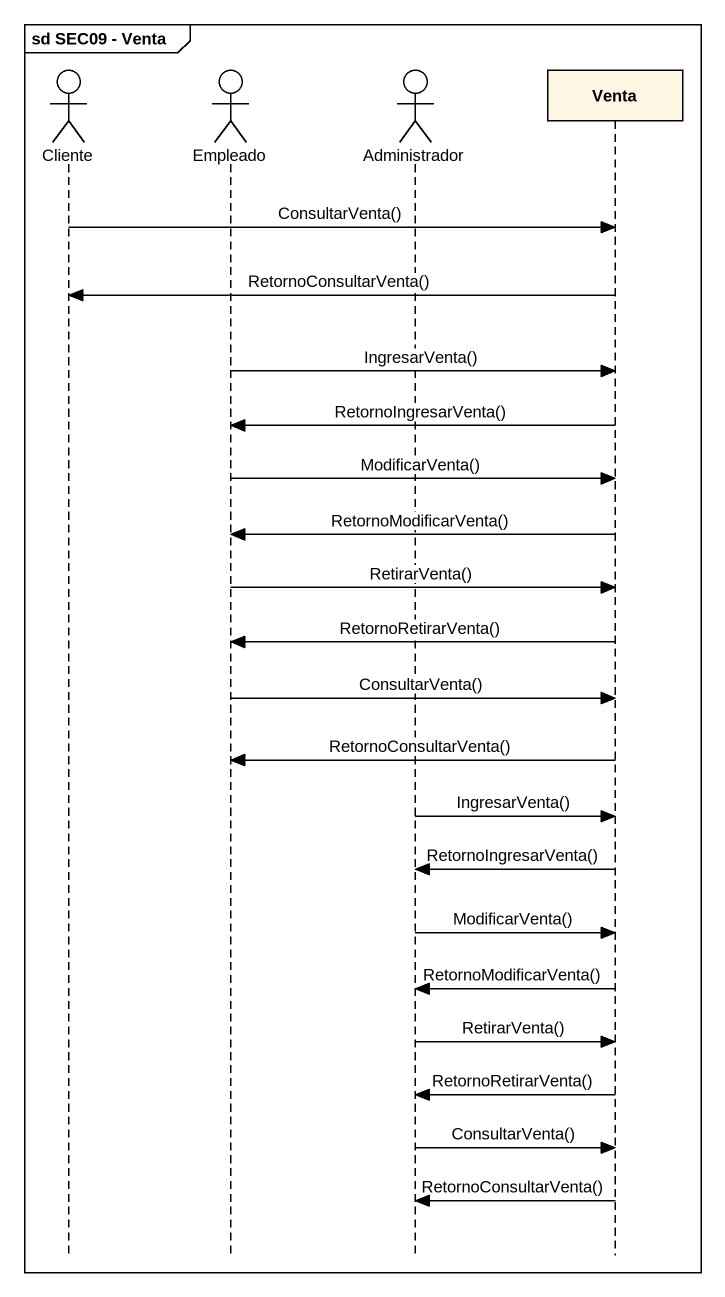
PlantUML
@startuml
mainframe sd SEC09 - Venta
hide footbox
actor Cliente
actor Empleado
actor Administrador
participant Venta

Cliente -> Venta : ConsultarVenta()
Venta -> Cliente : RetornoConsultarVenta()
Empleado -> Venta : IngresarVenta()
Venta -> Empleado : RetornoIngresarVenta()
Empleado -> Venta : ModificarVenta()
Venta -> Empleado : RetornoModificarVenta()
Empleado -> Venta : RetirarVenta()
Venta -> Empleado : RetornoRetirarVenta()
Empleado -> Venta : ConsultarVenta()
Venta -> Empleado : RetornoConsultarVenta()
Administrador -> Venta : IngresarVenta()
Venta -> Administrador : RetornoIngresarVenta()
Administrador -> Venta : ModificarVenta()
Venta -> Administrador : RetornoModificarVenta()
Administrador -> Venta : RetirarVenta()
Venta -> Administrador : RetornoRetirarVenta()
Administrador -> Venta : ConsultarVenta()
Venta -> Administrador : RetornoConsultarVenta()
@enduml
